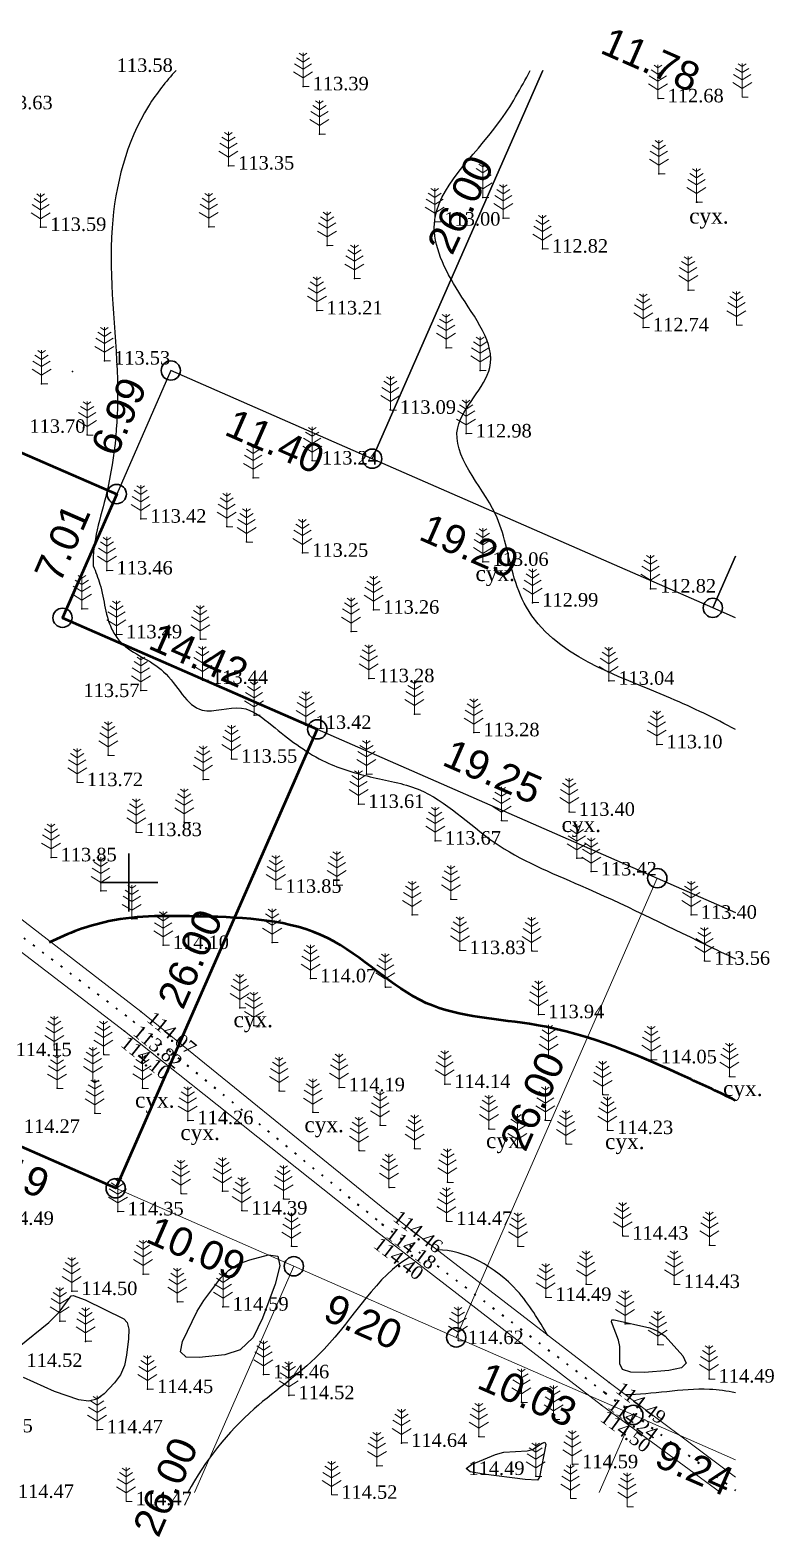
# Model space of a CAD drawing. Header units: millimetres. Extents: x 5405496.3 to 5405583.5, y 5525065.2 to 5525144.5.
# Drawn here: x 5405544.9 to 5405583.5, y 5525066.1 to 5525144.2 of the extents above; entities that cross this region are included whole.
import ezdxf
from ezdxf.enums import TextEntityAlignment as Align

# ---------------------------------------------------------------- set-up
doc = ezdxf.new("R2010")
doc.units = ezdxf.units.MM
doc.linetypes.add('HIDDEN', pattern=[0.5, 0, -0.5])
for name, color, linetype, lineweight in [('11900000', 1, 'Continuous', 30), ('рельеф', 7, 'Continuous', 0), ('ТОЧКИ', 7, 'Continuous', 30)]:
    doc.layers.add(name, color=color, linetype=linetype, lineweight=lineweight)
for name, color, linetype in [('горизонтали', 42, 'Continuous'), ('Ділянки_Межі', 10, 'Continuous'), ('надписи', 7, 'Continuous'), ('отметки', 7, 'Continuous'), ('промеры', 185, 'Continuous'), ('Растительность', 7, 'Continuous')]:
    doc.layers.add(name, color=color, linetype=linetype)
doc.styles.get("Standard").update_dxf_attribs({"font": 'arial.ttf'})
doc.styles.add('times', font='times.ttf')
doc.linetypes.add('канава 0', pattern='A,0.9,0,["|",Standard,S=0.25,R=0,X=0,Y=0],0.1', length=1)

# ---------------------------------------------------------------- blocks, each defined once
blk = doc.blocks.new('A$C51FE15A3')
at = {"layer": 'Растительность', "color": 94, "lineweight": 0}
for points in [[(-0.201, 1.726), (0, 1.584), (0.201, 1.726)], [(0, 1.75), (0, 0), (0.319, 0)], [(-0.447, 1.172), (0, 0.895), (0.447, 1.172)], [(-0.343, 1.489), (0, 1.267), (0.343, 1.489)], [(-0.493, 0.753), (0, 0.444), (0.493, 0.753)]]:
    blk.add_lwpolyline(points, dxfattribs=at)

msp = doc.modelspace()

# ---------------------------------------------------------------- linework, layer by layer
at = {"layer": '11900000', "color": 7}
for points in [[(5405550, 5525098.5, 0), (5405550, 5525101.5, 0)], [(5405550, 5525098.5, 0), (5405550, 5525101.5, 0)], [(5405548.5, 5525100, 0), (5405551.5, 5525100, 0)], [(5405548.5, 5525100, 0), (5405551.5, 5525100, 0)]]:
    msp.add_polyline3d(points, dxfattribs=at)
at = {"layer": 'горизонтали', "color": 32}
for points in [[(5405553.647, 5525075.352, 114.5), (5405552.967, 5525075.382, 114.5), (5405552.677, 5525075.662, 114.5), (5405552.777, 5525076.182, 114.5), (5405553.547, 5525077.762, 114.5), (5405553.877, 5525078.322, 114.5), (5405554.767, 5525079.492, 114.5), (5405555.177, 5525079.892, 114.5), (5405555.677, 5525080.212, 114.5), (5405556.277, 5525080.422, 114.5), (5405557.247, 5525080.682, 114.5), (5405557.717, 5525080.622, 114.5), (5405557.827, 5525080.122, 114.5), (5405557.577, 5525079.162, 114.5), (5405556.937, 5525077.402, 114.5), (5405556.437, 5525076.402, 114.5), (5405555.777, 5525075.762, 114.5), (5405554.977, 5525075.492, 114.5), (5405553.647, 5525075.352, 114.5)], [(5405577.027, 5525076.892, 114.5), (5405577.427, 5525076.732, 114.5), (5405577.807, 5525076.472, 114.5), (5405578.737, 5525075.442, 114.5), (5405578.897, 5525075.072, 114.5), (5405578.657, 5525074.822, 114.5), (5405578.007, 5525074.692, 114.5), (5405576.737, 5525074.582, 114.5), (5405576.027, 5525074.592, 114.5), (5405575.597, 5525074.742, 114.5), (5405575.467, 5525075.032, 114.5), (5405575.457, 5525075.932, 114.5), (5405575.397, 5525076.262, 114.5), (5405575.027, 5525077.202, 114.5), (5405575.047, 5525077.312, 114.5), (5405575.167, 5525077.322, 114.5), (5405577.027, 5525076.892, 114.5)], [(5405571.197, 5525069.002, 114.5), (5405570.547, 5525069.032, 114.5), (5405568.387, 5525069.302, 114.5), (5405567.697, 5525069.432, 114.5), (5405567.487, 5525069.602, 114.5), (5405567.767, 5525069.802, 114.5), (5405569.017, 5525070.322, 114.5), (5405569.447, 5525070.442, 114.5), (5405570.657, 5525070.512, 114.5), (5405570.927, 5525070.592, 114.5), (5405571.427, 5525070.922, 114.5), (5405571.567, 5525070.972, 114.5), (5405571.627, 5525070.842, 114.5), (5405571.297, 5525069.162, 114.5), (5405571.197, 5525069.002, 114.5)]]:
    msp.add_polyline3d(points, close=True, dxfattribs=at)
msp.add_polyline3d([(5405544.307, 5525075.922, 114.5), (5405545.847, 5525077.172, 114.5), (5405546.377, 5525077.712, 114.5), (5405546.997, 5525078.552, 114.5), (5405547.107, 5525078.582, 114.5), (5405547.727, 5525078.352, 114.5), (5405549.727, 5525077.372, 114.5), (5405549.907, 5525077.172, 114.5), (5405549.987, 5525076.832, 114.5), (5405549.977, 5525076.332, 114.5), (5405549.877, 5525075.482, 114.5), (5405549.767, 5525074.942, 114.5), (5405549.557, 5525074.462, 114.5), (5405549.247, 5525074.052, 114.5), (5405548.717, 5525073.482, 114.5), (5405548.327, 5525073.192, 114.5), (5405547.897, 5525073.092, 114.5), (5405547.407, 5525073.162, 114.5), (5405546.137, 5525073.592, 114.5), (5405544.537, 5525074.322, 114.5)], dxfattribs=at)
for points, knots in [([(5405552.447, 5525142.11, 113.5), (5405551.913, 5525141.537, 113.5), (5405550.062, 5525139.204, 113.5), (5405548.596, 5525133.487, 113.501), (5405549.634, 5525126.727, 113.496), (5405549.221, 5525120.889, 113.51), (5405548.093, 5525117.659, 113.486), (5405548.143, 5525116.425, 113.496)], [135.868195, 135.868195, 135.868195, 135.868195, 138.209924, 144.8127, 152.676065, 158.604254, 162.404442, 162.404442, 162.404442, 162.404442]), ([(5405581.462, 5525107.925), (5405580.39, 5525108.508), (5405576.565, 5525110.367), (5405571.371, 5525111.966), (5405569.709, 5525116.448), (5405569.284, 5525119.656), (5405565.633, 5525123.218), (5405569.898, 5525126.87), (5405567.01, 5525130.436), (5405564.813, 5525135.049), (5405568.829, 5525138.422), (5405570.332, 5525141.2), (5405570.813, 5525142.11)], [244.364557, 244.364557, 244.364557, 244.364557, 248.01366, 256.866189, 258.720564, 261.95275, 266.836168, 270.378711, 274.599254, 278.374828, 284.568748, 287.668622, 287.668622, 287.668622, 287.668622]), ([(5405548.147, 5525116.421), (5405548.274, 5525116.11), (5405548.723, 5525115.01), (5405548.777, 5525113.511), (5405549.968, 5525111.865), (5405552.086, 5525111.316), (5405553.315, 5525108.321), (5405555.871, 5525109.431), (5405557.809, 5525107.807), (5405559.784, 5525106.268), (5405562.486, 5525105.421), (5405565.832, 5525104.897), (5405568.827, 5525101.723), (5405574.123, 5525099.626), (5405578.272, 5525097.564), (5405580.946, 5525096.282), (5405581.462, 5525096.034)], [0, 0, 0, 0, 1.007155, 3.563912, 4.279646, 6.9474, 9.775929, 11.81191, 13.632623, 16.826034, 19.431788, 22.005704, 26.799828, 31.811981, 38.996737, 40.713341, 40.713341, 40.713341, 40.713341]), ([(5405564.572, 5525080.559), (5405562.906, 5525079.67), (5405560.685, 5525075.663), (5405556.138, 5525072.75), (5405553.956, 5525070.018), (5405553.048, 5525068.357)], [373.184351, 373.184351, 373.184351, 373.184351, 379.452418, 384.22613, 389.787185, 389.787185, 389.787185, 389.787185]), ([(5405571.731, 5525076.49), (5405571.267, 5525077.282), (5405569.908, 5525079.585), (5405567.388, 5525080.956), (5405565.995, 5525080.937)], [364.394673, 364.394673, 364.394673, 364.394673, 366.968501, 371.521638, 371.521638, 371.521638, 371.521638]), ([(5405581.462, 5525073.525), (5405581.023, 5525073.621), (5405579.188, 5525073.878), (5405577.105, 5525073.423), (5405575.758, 5525073.429)], [353.156083, 353.156083, 353.156083, 353.156083, 354.49476, 358.612752, 358.612752, 358.612752, 358.612752])]:
    msp.add_open_spline(points, degree=3, knots=knots, dxfattribs=at)
at = {"layer": 'горизонтали', "color": 32, "lineweight": 50}
msp.add_open_spline([(5405581.462, 5525088.692), (5405580.649, 5525089.098), (5405577.283, 5525090.661), (5405572.117, 5525092.895), (5405565.016, 5525092.996), (5405560.494, 5525098.002), (5405554.353, 5525098.24), (5405549.372, 5525098.318), (5405546.859, 5525097.377), (5405545.865, 5525096.877)], degree=3, knots=[357.02501, 357.02501, 357.02501, 357.02501, 359.732332, 368.054814, 373.883266, 380.004986, 386.648546, 391.457009, 394.799547, 394.799547, 394.799547, 394.799547], dxfattribs=at)
at = {"layer": 'Ділянки_Межі', "lineweight": 25}
for points in [[(5405571.467, 5525142.11), (5405562.618, 5525121.976), (5405552.171, 5525126.549), (5405549.366, 5525120.143), (5405534.724, 5525126.503)], [(5405562.618, 5525121.976), (5405571.467, 5525142.11)], [(5405581.458, 5525142.11), (5405581.462, 5525142.108)], [(5405581.462, 5525113.726), (5405580.288, 5525114.24), (5405562.618, 5525121.976), (5405552.171, 5525126.549), (5405549.366, 5525120.143), (5405546.556, 5525113.725), (5405559.77, 5525107.94), (5405577.405, 5525100.219), (5405581.462, 5525098.443)], [(5405581.462, 5525116.921), (5405580.288, 5525114.24), (5405562.618, 5525121.976)]]:
    msp.add_lwpolyline(points, dxfattribs=at)
at = {"layer": 'Ділянки_Межі'}
for points in [[(5405581.462, 5525142.108), (5405581.458, 5525142.11)], [(5405580.288, 5525114.24), (5405581.462, 5525116.921)], [(5405581.462, 5525113.726), (5405580.288, 5525114.24)]]:
    msp.add_lwpolyline(points, dxfattribs=at)
at = {"layer": 'Ділянки_Межі', "lineweight": 50}
msp.add_lwpolyline([(5405518.613, 5525097.576), (5405530.859, 5525119.564), (5405534.724, 5525126.503), (5405549.366, 5525120.143), (5405546.556, 5525113.725), (5405559.77, 5525107.94), (5405549.312, 5525084.135), (5405540.894, 5525087.821)], close=True, dxfattribs=at)
at = {"layer": 'Ділянки_Межі', "lineweight": 0}
msp.add_lwpolyline([(5405549.312, 5525084.135), (5405559.77, 5525107.94), (5405577.405, 5525100.219), (5405566.977, 5525076.402), (5405558.553, 5525080.09)], close=True, dxfattribs=at)
for points in [[(5405566.977, 5525076.402), (5405577.405, 5525100.219), (5405581.462, 5525098.443)], [(5405532.372, 5525068.357), (5405540.894, 5525087.821), (5405549.312, 5525084.135), (5405558.553, 5525080.09), (5405553.407, 5525068.357)], [(5405553.407, 5525068.357), (5405558.553, 5525080.09), (5405566.977, 5525076.402), (5405576.161, 5525072.381), (5405574.399, 5525068.357)], [(5405581.462, 5525070.06), (5405576.161, 5525072.381), (5405566.977, 5525076.402)], [(5405574.399, 5525068.357), (5405576.161, 5525072.381), (5405581.462, 5525070.06)]]:
    msp.add_lwpolyline(points, dxfattribs=at)
at = {"layer": 'отметки', "color": 7}
for p in [(5405559.032, 5525141.282, 113.394), (5405577.444, 5525140.657, 112.676), (5405559.878, 5525138.814, 113.277), (5405555.168, 5525137.171, 113.35), (5405577.495, 5525136.75, 112.754), (5405568.352, 5525135.526, 112.944), (5405579.439, 5525135.282, 112.73), (5405579.468, 5525135.273, 112.732), (5405569.42, 5525134.454, 112.911), (5405545.421, 5525133.987, 113.591), (5405554.141, 5525134.005, 113.362), (5405565.863, 5525134.264, 112.998), (5405560.282, 5525133.03, 113.209), (5405571.447, 5525132.862, 112.819), (5405561.698, 5525131.318, 113.209), (5405579.008, 5525130.718, 112.697), (5405559.751, 5525129.659, 113.21), (5405576.679, 5525128.78, 112.74), (5405566.447, 5525127.729, 113.044), (5405547.067, 5525126.506, 113.648), (5405548.73, 5525127.058, 113.525), (5405568.224, 5525126.551, 113.02), (5405545.471, 5525125.863, 113.677), (5405563.558, 5525124.505, 113.087), (5405547.833, 5525123.209, 113.565), (5405567.486, 5525123.277, 112.984), (5405559.51, 5525121.874, 113.245), (5405556.442, 5525120.985, 113.216), (5405550.611, 5525118.856, 113.424), (5405555.073, 5525118.454, 113.28), (5405556.101, 5525117.656, 113.33), (5405559.006, 5525117.088, 113.247), (5405568.362, 5525116.619, 113.058), (5405548.862, 5525116.171, 113.463), (5405577.05, 5525115.232, 112.818), (5405547.565, 5525114.194, 113.593), (5405562.691, 5525114.137, 113.259), (5405570.941, 5525114.508, 112.986), (5405549.35, 5525112.859, 113.493), (5405553.705, 5525112.611, 113.39), (5405561.524, 5525113.007, 113.205), (5405553.814, 5525110.497, 113.442), (5405562.439, 5525110.582, 113.283), (5405574.888, 5525110.451, 113.038), (5405550.619, 5525109.96, 113.568), (5405556.494, 5525108.669, 113.516), (5405564.81, 5525108.728, 113.342), (5405559.176, 5525108.162, 113.422), (5405567.891, 5525107.776, 113.277), (5405577.382, 5525107.154, 113.1), (5405548.931, 5525106.591, 113.629), (5405555.325, 5525106.407, 113.55), (5405562.32, 5525105.62, 113.478), (5405547.323, 5525105.193, 113.717), (5405553.854, 5525105.336, 113.627), (5405561.916, 5525104.062, 113.606), (5405552.87, 5525103.117, 113.833), (5405569.326, 5525103.204, 113.425), (5405572.838, 5525103.653, 113.396), (5405550.38, 5525102.6, 113.828), (5405565.891, 5525102.161, 113.673), (5405545.959, 5525101.294, 113.847), (5405573.227, 5525101.258, 113.455), (5405573.975, 5525100.56, 113.424), (5405548.547, 5525099.567, 113.908), (5405557.622, 5525099.66, 113.852), (5405560.782, 5525099.872, 113.915), (5405566.699, 5525099.129, 113.706), (5405550.154, 5525098.119, 114.026), (5405564.691, 5525098.317, 113.824), (5405579.165, 5525098.316, 113.398), (5405557.434, 5525096.889, 114.134), (5405551.78, 5525096.746, 114.095), (5405567.169, 5525096.48, 113.828), (5405570.893, 5525096.45, 113.829), (5405579.851, 5525095.929, 113.557), (5405559.423, 5525095.016, 114.068), (5405563.305, 5525094.566, 114.022), (5405550.609, 5525093.299, 114.074), (5405555.754, 5525093.498, 114.187), (5405571.249, 5525093.158, 113.938), (5405549.773, 5525092.292, 114.104), (5405550.233, 5525092.788, 113.816), (5405556.482, 5525092.572, 114.136), (5405546.139, 5525091.325, 114.16), (5405548.69, 5525091.071, 114.167), (5405571.77, 5525090.877, 114.179), (5405577.088, 5525090.815, 114.052), (5405581.154, 5525089.931, 113.909), (5405546.279, 5525089.324, 114.216), (5405548.131, 5525089.712, 114.216), (5405550.702, 5525089.327, 114.196), (5405557.796, 5525089.193, 114.217), (5405560.906, 5525089.368, 114.194), (5405566.378, 5525089.542, 114.141), (5405574.575, 5525088.996, 114.087), (5405548.239, 5525088.027, 114.235), (5405553.052, 5525087.66, 114.264), (5405559.539, 5525088.076, 114.244), (5405563.031, 5525087.417, 114.254), (5405571.599, 5525087.674, 114.318), (5405568.668, 5525087.224, 114.333), (5405574.824, 5525087.147, 114.232), (5405561.935, 5525086.091, 114.335), (5405564.818, 5525086.203, 114.285), (5405570.157, 5525086.249, 114.349), (5405572.674, 5525086.448, 114.279), (5405566.526, 5525084.454, 114.4), (5405552.709, 5525083.861, 114.334), (5405554.851, 5525083.992, 114.399), (5405558.023, 5525083.59, 114.413), (5405563.498, 5525084.183, 114.369), (5405549.432, 5525082.931, 114.347), (5405555.85, 5525082.976, 114.389), (5405563.367, 5525082.965, 114.458), (5405563.133, 5525082.273, 114.182), (5405566.478, 5525082.44, 114.47), (5405562.847, 5525081.89, 114.399), (5405575.612, 5525081.671, 114.432), (5405580.112, 5525081.189, 114.499), (5405558.439, 5525081.128, 114.494), (5405570.177, 5525081.134, 114.441), (5405550.736, 5525079.683, 114.396), (5405573.715, 5525079.157, 114.44), (5405578.285, 5525079.163, 114.434), (5405547.031, 5525078.799, 114.496), (5405552.515, 5525078.248, 114.415), (5405571.619, 5525078.496, 114.49), (5405554.879, 5525077.989, 114.586), (5405546.411, 5525077.242, 114.511), (5405575.743, 5525077.112, 114.503), (5405547.753, 5525076.194, 114.58), (5405567.071, 5525076.254, 114.616), (5405577.429, 5525076.034, 114.519), (5405556.982, 5525074.481, 114.458), (5405580.09, 5525074.26, 114.492), (5405550.963, 5525073.716, 114.454), (5405558.297, 5525073.396, 114.517), (5405574.704, 5525073.518, 114.24), (5405574.913, 5525074.055, 114.495), (5405570.36, 5525073.051, 114.526), (5405574.514, 5525072.886, 114.497), (5405572.034, 5525072.162, 114.507), (5405548.35, 5525071.622, 114.468), (5405568.151, 5525071.268, 114.508), (5405564.144, 5525070.925, 114.637), (5405562.864, 5525069.741, 114.513), (5405573.006, 5525069.817, 114.59), (5405571.1, 5525069.206, 114.487)]:
    msp.add_point(p, dxfattribs=at)
at = {"layer": 'рельеф', "color": 7, "linetype": 'канава 0'}
for points, elevation in [([(5405581.462, 5525069.15), (5405574.91, 5525074.06), (5405563.36, 5525082.97), (5405550.609, 5525093.299), (5405536.247, 5525104.388), (5405522.78, 5525114.65), (5405512.458, 5525123.277), (5405504.279, 5525129.215)], 113.66), ([(5405503.51, 5525128.36), (5405511.674, 5525122.139), (5405522.03, 5525113.78), (5405535.434, 5525103.256), (5405549.773, 5525092.292), (5405562.847, 5525081.89), (5405574.514, 5525072.886), (5405580.686, 5525068.357)], 113.39)]:
    msp.add_lwpolyline(points, dxfattribs=dict(at, elevation=elevation))
at = {"layer": 'рельеф', "color": 7, "linetype": 'HIDDEN', "lineweight": 40, "elevation": 113.4}
msp.add_lwpolyline([(5405503.85, 5525128.75), (5405512.09, 5525122.69), (5405522.37, 5525114.22), (5405535.95, 5525103.67), (5405550.22, 5525092.8), (5405563.12, 5525082.28), (5405574.69, 5525073.53), (5405581.462, 5525068.455)], dxfattribs=at)
at = {"layer": 'ТОЧКИ'}
for centre in [(5405552.171, 5525126.549), (5405562.618, 5525121.976), (5405549.366, 5525120.143), (5405546.556, 5525113.725), (5405580.288, 5525114.24), (5405559.771, 5525107.939), (5405577.405, 5525100.219), (5405549.312, 5525084.135, 107.24), (5405558.553, 5525080.09, 107.24), (5405566.977, 5525076.402, 107.24), (5405576.161, 5525072.381, 107.24)]:
    msp.add_circle(centre, 0.5, dxfattribs=at)

# ---------------------------------------------------------------- block references
at = {"layer": 'Растительность', "color": 7}
for p in [(5405559.03, 5525141.28, 113.39), (5405577.44, 5525140.66, 112.68), (5405581.81, 5525140.73, 112.7), (5405559.88, 5525138.81, 113.28), (5405555.16, 5525137.17, 113.35), (5405577.49, 5525136.75, 112.75), (5405568.35, 5525135.53, 112.94), (5405579.44, 5525135.28, 112.73), (5405565.86, 5525134.26, 113), (5405569.42, 5525134.45, 112.91), (5405545.42, 5525133.98, 113.59), (5405554.14, 5525134, 113.36), (5405560.28, 5525133.03, 113.21), (5405571.45, 5525132.86, 112.82), (5405561.7, 5525131.32, 113.21), (5405579.01, 5525130.72, 112.7), (5405559.75, 5525129.66, 113.21), (5405576.68, 5525128.78, 112.74), (5405581.51, 5525128.9, 112.68), (5405566.45, 5525127.73, 113.04), (5405548.73, 5525127.05, 113.53), (5405568.22, 5525126.55, 113.02), (5405545.47, 5525125.86, 113.68), (5405563.56, 5525124.5, 113.09), (5405547.83, 5525123.2, 113.57), (5405567.49, 5525123.28, 112.98), (5405559.51, 5525121.87, 113.24), (5405556.44, 5525120.98, 113.22), (5405550.61, 5525118.85, 113.42), (5405555.07, 5525118.45, 113.28), (5405556.1, 5525117.65, 113.33), (5405559, 5525117.09, 113.25), (5405548.86, 5525116.17, 113.46), (5405568.36, 5525116.62, 113.06), (5405577.05, 5525115.23, 112.82), (5405547.56, 5525114.19, 113.59), (5405562.69, 5525114.14, 113.26), (5405570.94, 5525114.51, 112.99), (5405561.52, 5525113.01, 113.2), (5405549.35, 5525112.86, 113.49), (5405553.7, 5525112.61, 113.39), (5405550.62, 5525109.96, 113.57), (5405553.81, 5525110.49, 113.44), (5405562.44, 5525110.58, 113.28), (5405574.89, 5525110.45, 113.04), (5405556.49, 5525108.67, 113.52), (5405564.81, 5525108.73, 113.34), (5405559.17, 5525108.16, 113.42), (5405567.89, 5525107.77, 113.28), (5405577.38, 5525107.15, 113.1), (5405548.93, 5525106.59, 113.63), (5405555.32, 5525106.4, 113.55), (5405553.85, 5525105.33, 113.63), (5405562.32, 5525105.62, 113.48), (5405547.32, 5525105.19, 113.72), (5405561.91, 5525104.06, 113.61), (5405572.84, 5525103.65, 113.4), (5405552.87, 5525103.11, 113.83), (5405569.33, 5525103.2, 113.43), (5405550.38, 5525102.59, 113.83), (5405565.89, 5525102.16, 113.67), (5405545.96, 5525101.29, 113.85), (5405573.23, 5525101.25, 113.46), (5405573.98, 5525100.56, 113.42), (5405560.78, 5525099.86, 113.92), (5405548.54, 5525099.56, 113.91), (5405557.62, 5525099.65, 113.85), (5405566.7, 5525099.12, 113.71), (5405564.69, 5525098.31, 113.82), (5405579.17, 5525098.31, 113.4), (5405550.15, 5525098.11, 114.03), (5405551.78, 5525096.74, 114.1), (5405557.43, 5525096.88, 114.13), (5405567.17, 5525096.47, 113.83), (5405570.89, 5525096.44, 113.83), (5405579.85, 5525095.92, 113.56), (5405559.42, 5525095.01, 114.07), (5405563.3, 5525094.56, 114.02), (5405555.75, 5525093.49, 114.19), (5405571.25, 5525093.15, 113.94), (5405556.48, 5525092.56, 114.14), (5405546.13, 5525091.31, 114.16), (5405548.68, 5525091.06, 114.17), (5405571.77, 5525090.86, 114.18), (5405577.09, 5525090.8, 114.05), (5405548.13, 5525089.7, 114.22), (5405581.15, 5525089.92, 113.91), (5405546.27, 5525089.31, 114.22), (5405550.7, 5525089.32, 114.2), (5405557.79, 5525089.18, 114.22), (5405560.9, 5525089.36, 114.19), (5405566.38, 5525089.53, 114.14), (5405574.57, 5525088.98, 114.09), (5405548.23, 5525088.02, 114.24), (5405559.54, 5525088.06, 114.24), (5405553.05, 5525087.65, 114.26), (5405563.03, 5525087.4, 114.25), (5405571.6, 5525087.66, 114.32), (5405568.67, 5525087.21, 114.33), (5405574.82, 5525087.13, 114.23), (5405561.93, 5525086.08, 114.34), (5405564.82, 5525086.19, 114.28), (5405570.15, 5525086.23, 114.35), (5405572.67, 5525086.43, 114.28), (5405563.49, 5525084.17, 114.37), (5405566.52, 5525084.44, 114.4), (5405552.7, 5525083.85, 114.33), (5405554.85, 5525083.98, 114.4), (5405558.02, 5525083.57, 114.41), (5405549.43, 5525082.93, 114.35), (5405555.85, 5525082.96, 114.39), (5405566.47, 5525082.42, 114.47), (5405558.43, 5525081.11, 114.49), (5405570.18, 5525081.12, 114.44), (5405575.61, 5525081.65, 114.43), (5405580.11, 5525081.17, 114.5), (5405550.73, 5525079.69, 114.4), (5405547.03, 5525078.8, 114.5), (5405573.71, 5525079.14, 114.44), (5405578.28, 5525079.15, 114.43), (5405552.51, 5525078.25, 114.41), (5405554.88, 5525077.99, 114.59), (5405571.62, 5525078.48, 114.49), (5405546.41, 5525077.24, 114.51), (5405575.74, 5525077.1, 114.5), (5405547.75, 5525076.2, 114.58), (5405567.07, 5525076.23, 114.62), (5405577.43, 5525076.02, 114.52), (5405556.98, 5525074.48, 114.46), (5405580.09, 5525074.24, 114.49), (5405550.96, 5525073.72, 114.45), (5405558.29, 5525073.4, 114.52), (5405570.36, 5525073.03, 114.53), (5405548.35, 5525071.62, 114.47), (5405572.03, 5525072.15, 114.51), (5405564.14, 5525070.93, 114.64), (5405568.15, 5525071.25, 114.51), (5405562.86, 5525069.74, 114.51), (5405573, 5525069.82, 114.59), (5405571.1, 5525069.19, 114.49), (5405549.85, 5525067.9, 114.47), (5405560.51, 5525068.23, 114.52), (5405572.9, 5525068.04, 114.63), (5405575.85, 5525067.62, 114.66)]:
    msp.add_blockref('A$C51FE15A3', p, dxfattribs=at)

# ---------------------------------------------------------------- texts
at = {"layer": 'надписи', "color": 7, "style": 'times'}
for p in [(5405579.062, 5525134.969, 111.861), (5405567.976, 5525116.429, 111.861), (5405572.442, 5525103.412, 111.861), (5405555.423, 5525093.289, 111.861), (5405580.82, 5525089.721, 111.861), (5405550.316, 5525089.117, 111.861), (5405559.102, 5525087.845, 111.861), (5405552.668, 5525087.44, 111.861), (5405568.524, 5525087.018, 111.861), (5405574.697, 5525086.968, 111.861)]:
    msp.add_text('сух.', height=0.8, dxfattribs=at).set_placement(p, align=Align.TOP_LEFT)
at = {"layer": 'отметки', "color": 7, "style": 'times'}
for s, p in [('113.58', (5405549.368, 5525142.737, 113.577)), ('113.39', (5405559.532, 5525141.782, 113.394)), ('113.63', (5405543.136, 5525140.798, 113.634)), ('112.68', (5405577.944, 5525141.157, 112.676)), ('113.35', (5405555.668, 5525137.671, 113.35)), ('113.59', (5405545.921, 5525134.487, 113.591)), ('113.00', (5405566.363, 5525134.764, 112.998)), ('112.82', (5405571.947, 5525133.362, 112.819)), ('113.21', (5405560.251, 5525130.159, 113.21)), ('112.74', (5405577.179, 5525129.28, 112.74)), ('113.53', (5405549.23, 5525127.558, 113.525)), ('113.09', (5405564.058, 5525125.005, 113.087)), ('113.70', (5405544.838, 5525124.019, 113.704)), ('112.98', (5405567.986, 5525123.777, 112.984)), ('113.24', (5405560.01, 5525122.374, 113.245)), ('113.42', (5405551.111, 5525119.356, 113.424)), ('113.25', (5405559.506, 5525117.588, 113.247)), ('113.06', (5405568.862, 5525117.119, 113.058)), ('113.46', (5405549.362, 5525116.671, 113.463)), ('112.82', (5405577.55, 5525115.732, 112.818)), ('112.99', (5405571.441, 5525115.008, 112.986)), ('113.26', (5405563.191, 5525114.637, 113.259)), ('113.49', (5405549.85, 5525113.359, 113.493)), ('113.44', (5405554.314, 5525110.997, 113.442)), ('113.28', (5405562.939, 5525111.082, 113.283)), ('113.04', (5405575.388, 5525110.951, 113.038)), ('113.57', (5405547.641, 5525110.314, 113.568)), ('113.42', (5405559.676, 5525108.662, 113.422)), ('113.28', (5405568.391, 5525108.276, 113.277)), ('113.10', (5405577.882, 5525107.654, 113.1)), ('113.55', (5405555.825, 5525106.907, 113.55)), ('113.72', (5405547.823, 5525105.693, 113.717)), ('113.61', (5405562.416, 5525104.562, 113.606)), ('113.40', (5405573.338, 5525104.153, 113.396)), ('113.83', (5405550.88, 5525103.1, 113.828)), ('113.67', (5405566.391, 5525102.661, 113.673)), ('113.85', (5405546.459, 5525101.794, 113.847)), ('113.42', (5405574.475, 5525101.06, 113.424)), ('113.85', (5405558.122, 5525100.16, 113.852)), ('113.40', (5405579.665, 5525098.816, 113.398)), ('114.10', (5405552.28, 5525097.246, 114.095)), ('113.83', (5405567.669, 5525096.98, 113.828)), ('113.56', (5405580.351, 5525096.429, 113.557)), ('114.07', (5405559.923, 5525095.516, 114.068)), ('113.94', (5405571.749, 5525093.658, 113.938)), ('114.15', (5405544.124, 5525091.689, 114.147)), ('114.05', (5405577.588, 5525091.315, 114.052)), ('114.19', (5405561.406, 5525089.868, 114.194)), ('114.14', (5405566.878, 5525090.042, 114.141)), ('114.27', (5405544.552, 5525087.711, 114.267)), ('114.26', (5405553.552, 5525088.16, 114.264)), ('114.23', (5405575.324, 5525087.647, 114.232)), ('114.49', (5405543.197, 5525082.937, 114.494)), ('114.35', (5405549.932, 5525083.431, 114.347)), ('114.39', (5405556.35, 5525083.476, 114.389)), ('114.47', (5405566.978, 5525082.94, 114.47)), ('114.43', (5405576.112, 5525082.171, 114.432)), ('114.43', (5405578.785, 5525079.663, 114.434)), ('114.50', (5405547.531, 5525079.299, 114.496)), ('114.49', (5405572.119, 5525078.996, 114.49)), ('114.59', (5405555.379, 5525078.489, 114.586)), ('114.62', (5405567.571, 5525076.754, 114.616)), ('114.52', (5405544.686, 5525075.571, 114.521)), ('114.46', (5405557.482, 5525074.981, 114.458)), ('114.45', (5405551.463, 5525074.216, 114.454)), ('114.49', (5405580.59, 5525074.76, 114.492)), ('114.52', (5405558.797, 5525073.896, 114.517)), ('114.35', (5405542.106, 5525072.179, 114.35)), ('114.47', (5405548.85, 5525072.122, 114.468)), ('114.64', (5405564.644, 5525071.425, 114.637)), ('114.59', (5405573.506, 5525070.317, 114.59)), ('114.49', (5405567.612, 5525069.967, 114.487)), ('114.47', (5405544.241, 5525068.776, 114.474)), ('114.52', (5405561.017, 5525068.732, 114.519)), ('114.47', (5405550.351, 5525068.399, 114.466))]:
    msp.add_text(s, height=0.7, dxfattribs=at).set_placement(p, align=Align.TOP_LEFT)
for s, rotation, p in [('114.07', 320.99066, (5405551.312, 5525093.373, 114.074)), ('113.82', 320.80262, (5405550.597, 5525092.67, 113.816)), ('114.10', 321.49337, (5405549.947, 5525092.09, 114.104)), ('114.46', 322.32119, (5405564.068, 5525083.055, 114.458)), ('114.18', 322.90102, (5405563.698, 5525082.194, 113.4)), ('114.40', 322.34086, (5405563.057, 5525081.658, 114.399)), ('114.49', 323.14963, (5405575.609, 5525074.154, 114.495)), ('114.24', 323.28179, (5405575.203, 5525073.328, 114.24)), ('114.50', 323.73081, (5405574.802, 5525072.675, 113.39))]:
    msp.add_text(s, height=0.7, rotation=rotation, dxfattribs=at).set_placement(p, align=Align.TOP_LEFT)
at = {"layer": 'промеры', "char_height": 1.5, "attachment_point": 1}
for s, insert, rotation in [('11.78', (5405574.975, 5525144.42), 336.35584), ('26.00', (5405565.406, 5525133.098), 65.18604), ('6.99', (5405547.974, 5525122.602), 66.537), ('11.40', (5405555.484, 5525124.619), 336.35584), ('7.01', (5405545.044, 5525116.047), 66.537), ('19.29', (5405565.564, 5525119.185), 336.35584), ('14.42', (5405551.53, 5525113.532), 336.35584), ('19.25', (5405566.78, 5525107.488), 336.35584), ('26.00', (5405551.427, 5525093.941, 107.24), 66.37949), ('26.00', (5405569.193, 5525086.566, 107.24), 66.37949), ('9.19', (5405542.29, 5525086.571), 336.35584), ('10.09', (5405551.395, 5525082.755), 336.35584), ('9.20', (5405560.588, 5525078.723), 336.35584), ('10.03', (5405568.58, 5525075.178), 336.35584), ('9.24', (5405577.772, 5525071.146), 336.35584)]:
    msp.add_mtext(s, dxfattribs=dict(at, insert=insert, rotation=rotation))
at = {"layer": 'промеры', "lineweight": 0, "insert": (5405550.154, 5525066.562), "char_height": 1.5, "attachment_point": 1, "rotation": 66.37949}
msp.add_mtext('26.00', dxfattribs=at)

doc.saveas('drawing.dxf')
